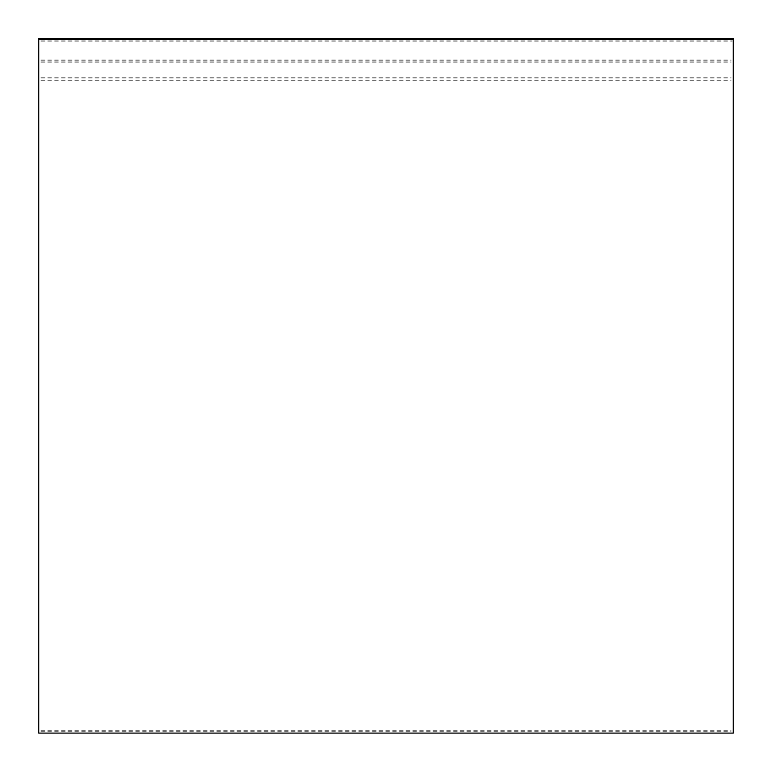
<?xml version="1.0" encoding="UTF-8"?>
<svg xmlns="http://www.w3.org/2000/svg" width="772" height="772" viewBox="0 0 772 772"><rect width="100%" height="100%" fill="white"/><g stroke="black" fill="none" stroke-linecap="round" stroke-linejoin="round"><path stroke-width="0.58" stroke-dasharray="3.86 2.9" d="M41.012 41.032L732.194 41.032M41.012 60.187L730.987 60.187M41.012 62.059L730.987 62.059M41.012 77.808L730.987 77.808M41.012 80.288L730.987 80.288M41.012 730.708L730.987 730.708M41.012 731.316L730.987 731.316"/><path stroke-width="1.16" d="M38.6 38.957L733.4 38.957M38.6 39.333L733.4 39.333M733.4 38.812L38.6 38.812L38.6 733.188L733.4 733.188L733.4 38.812"/></g></svg>
